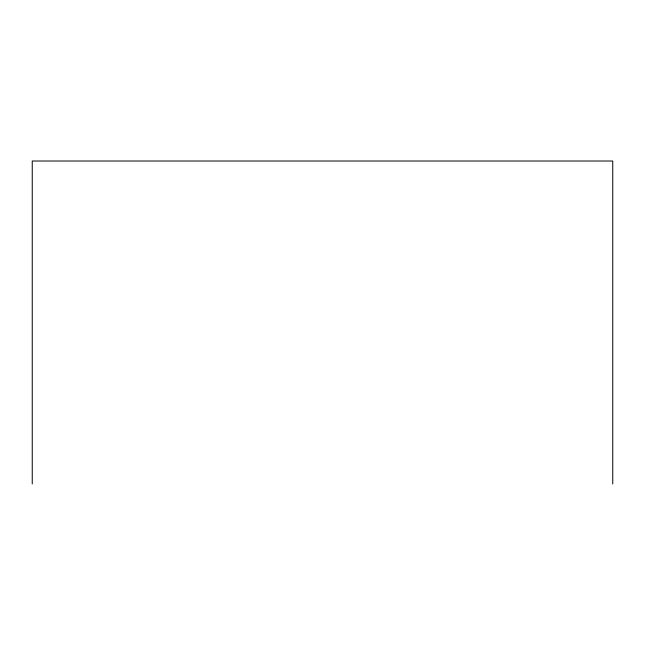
<?xml version="1.0" encoding="UTF-8"?>
<svg xmlns="http://www.w3.org/2000/svg" width="645" height="645" viewBox="0 0 645 645"><rect width="100%" height="100%" fill="white"/><g stroke="black" fill="none" stroke-linecap="round" stroke-linejoin="round"><path stroke-width="0.97" d="M612.75 483.984L612.75 161.016L32.25 161.016L32.25 483.984"/></g></svg>
